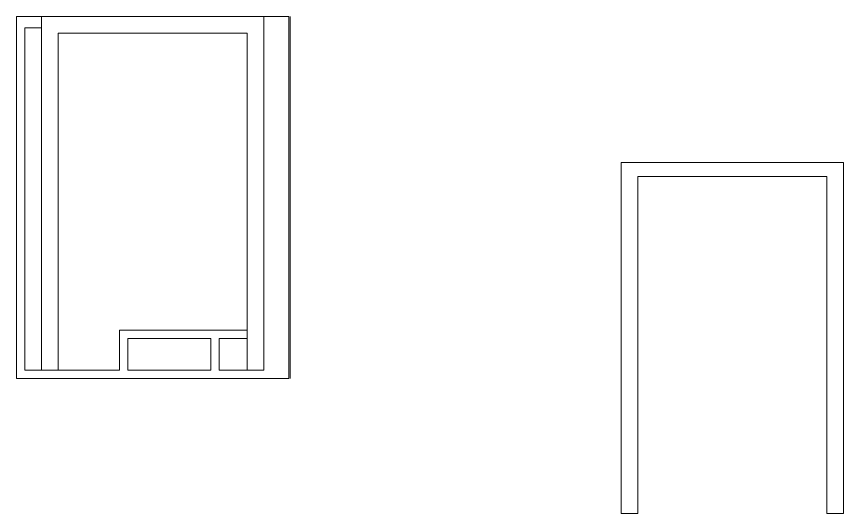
# Model space of a CAD drawing. Header units: metres. Extents: x -175 to 101, y -7 to 93.
# Drawn here: x -35.88 to -21.04, y 36.04 to 44.96 of the extents above; entities that cross this region are included whole.
import ezdxf

# ---------------------------------------------------------------- set-up
doc = ezdxf.new("R2010")
doc.units = ezdxf.units.M
doc.layers.add('DG_MURO', color=251, linetype='Continuous', lineweight=0)

msp = doc.modelspace()

# ---------------------------------------------------------------- linework, layer by layer
at = {"layer": 'DG_MURO'}
for p, q in [((-35.8835, 38.4629), (-35.8835, 44.9629)), ((-35.4335, 44.9629), (-35.4335, 38.6129)), ((-30.9735, 38.4629), (-30.9735, 44.9629)), ((-25.0281, 42.3432), (-25.0281, 36.0432))]:
    msp.add_line(p, q, dxfattribs=at)
for points in [[(-35.8835, 44.9629), (-30.9935, 44.9629), (-30.9935, 38.4629), (-31.7435, 38.4629), (-32.2435, 38.4629), (-35.8835, 38.4629)], [(-31.4435, 44.9629), (-31.4435, 38.6129), (-32.2435, 38.6129), (-32.2435, 39.1823), (-31.7435, 39.1823)], [(-35.4335, 44.7629), (-35.7335, 44.7629), (-35.7335, 38.6129), (-35.1335, 38.6129), (-34.0335, 38.6129), (-34.0335, 39.3323), (-31.7435, 39.3323), (-31.7435, 38.6129)], [(-35.1335, 38.6129), (-35.1335, 44.6629), (-31.7435, 44.6629), (-31.7435, 39.3323)], [(-25.0281, 42.3432), (-21.0381, 42.3432)], [(-21.0381, 42.3432), (-21.0381, 36.0432), (-21.3381, 36.0432)], [(-24.7281, 36.0432), (-24.7281, 42.0932), (-21.3381, 42.0932), (-21.3381, 36.7626)], [(-21.3381, 36.7626), (-21.3381, 36.0432)], [(-25.0281, 36.0432), (-24.7281, 36.0432)]]:
    msp.add_lwpolyline(points, dxfattribs=at)
msp.add_lwpolyline([(-32.3935, 38.6129), (-32.3935, 39.1823), (-33.8835, 39.1823), (-33.8835, 38.6129)], close=True, dxfattribs=at)

doc.saveas('drawing.dxf')
